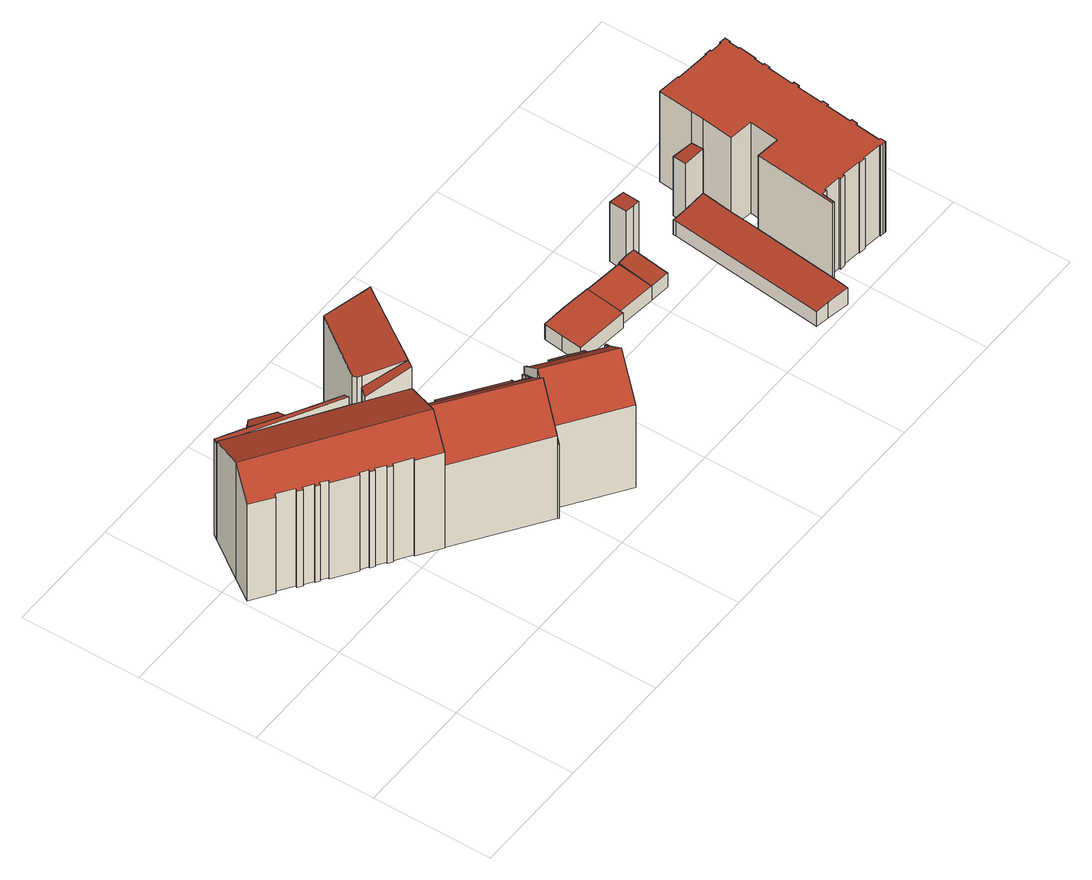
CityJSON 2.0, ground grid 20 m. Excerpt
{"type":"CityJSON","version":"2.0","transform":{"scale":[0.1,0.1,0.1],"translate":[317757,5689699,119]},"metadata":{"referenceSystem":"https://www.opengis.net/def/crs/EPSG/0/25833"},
"CityObjects":{
"building1":{"type":"Building","attributes":{"Gemeindeschluessel":14713000,"Geometrietyp2DReferenz":"3000","function":"31001_9998","roofType":"9999"},"children":["building1-1","building1-2","building1-3","building1-4","building1-5"]},
"building1-1":{"type":"BuildingPart","attributes":{"Dachtyp_tdc":"tdcPolyFlatRoof","Dachneigung":6.05,"QualitaetDacherkennung":12,"Geometrietyp2DReferenz":"3000","roofType":"2100","measuredHeight":21.53},"parents":["building1"],"geometry":[{"type":"MultiSurface","lod":"2","boundaries":[[[0,1,2]],[[0,3,4,1]],[[3,5,6,7,4]],[[8,9,10,11]],[[9,12,13,10]],[[12,14,15,13]],[[12,9,8,16,5,3,0,17,14]],[[1,4,7,11,10,13,15]],[[2,17,0]],[[1,15,14,17,2]],[[16,6,5]],[[8,11,7,6,16]]],"semantics":{"surfaces":[{"type":"WallSurface"},{"type":"RoofSurface"},{"type":"GroundSurface"},{"type":"ClosureSurface"}],"values":[0,0,0,0,0,0,1,2,0,3,0,3]}}]},
"building1-2":{"type":"BuildingPart","attributes":{"Dachtyp_tdc":"tdcGableRoof","Dachneigung":25.81,"QualitaetDacherkennung":42,"Geometrietyp2DReferenz":"3000","roofType":"3100","measuredHeight":23.8},"parents":["building1"],"geometry":[{"type":"MultiSurface","lod":"2","boundaries":[[[18,19,20,21]],[[19,22,23,20]],[[22,24,25,23]],[[24,26,27,25]],[[26,28,29,27]],[[28,30,31,29]],[[30,32,33,31]],[[32,34,35,33]],[[34,36,37,35]],[[36,38,39,37]],[[38,40,41,39]],[[40,42,43,41]],[[42,44,45,43]],[[44,46,47,45]],[[46,48,49,47]],[[48,50,51,49]],[[50,52,53,51]],[[52,54,55,53]],[[54,56,57,55]],[[56,58,59,57]],[[58,60,61,59]],[[60,62,63,61]],[[62,64,65,63]],[[64,66,67,65]],[[66,68,8,11,67]],[[6,69,70,7]],[[71,72,73,74]],[[72,75,76,73]],[[75,77,78,76]],[[77,79,80,78]],[[79,18,21,80]],[[75,72,71,69,6,16,68,66]],[[66,64,62,60,58,56,54,52,50,48,46,44,42,40,38,36,34,32,30,28,26,24,22,19,18,79,77,75]],[[21,20,23,25,27,29,31,33,35,37,39,41,43,45,47,49,51,53,55,57,59,61,63,65,67,11,7,70,74,73,76,78,80]],[[16,8,68]],[[6,7,11,8,16]],[[71,74,70,69]]],"semantics":{"surfaces":[{"type":"WallSurface"},{"type":"RoofSurface"},{"type":"GroundSurface"},{"type":"ClosureSurface"}],"values":[0,0,0,0,0,0,0,0,0,0,0,0,0,0,0,0,0,0,0,0,0,0,0,0,0,0,0,0,0,0,0,1,1,2,0,3,3]}}]},
"building1-3":{"type":"BuildingPart","attributes":{"Dachtyp_tdc":"tdcPolyFlatRoof","Dachneigung":27.09,"QualitaetDacherkennung":53,"Geometrietyp2DReferenz":"3000","roofType":"2100","measuredHeight":24.07},"parents":["building1"],"geometry":[{"type":"MultiSurface","lod":"2","boundaries":[[[81,82,83,70,69]],[[84,85,71,74,86]],[[85,84,82,81]],[[70,83,86,74]],[[86,83,82,84]],[[81,69,71,85]],[[69,70,74,71]]],"semantics":{"surfaces":[{"type":"WallSurface"},{"type":"RoofSurface"},{"type":"GroundSurface"},{"type":"ClosureSurface"}],"values":[0,0,1,2,3,0,3]}}]},
"building1-4":{"type":"BuildingPart","attributes":{"Dachtyp_tdc":"tdcPolyFlatRoof","Dachneigung":10.34,"QualitaetDacherkennung":40,"Geometrietyp2DReferenz":"3000","roofType":"2100","measuredHeight":24.08},"parents":["building1"],"geometry":[{"type":"MultiSurface","lod":"2","boundaries":[[[87,88,89,90]],[[88,91,92,89]],[[91,93,94,92]],[[93,84,86,94]],[[95,96,97,83,82]],[[96,87,90,97]],[[96,95,84,93,91,88,87]],[[90,89,92,94,86,83,97]],[[95,82,84]],[[82,83,86,84]]],"semantics":{"surfaces":[{"type":"WallSurface"},{"type":"RoofSurface"},{"type":"GroundSurface"},{"type":"ClosureSurface"}],"values":[0,0,0,0,0,0,1,2,0,3]}}]},
"building1-5":{"type":"BuildingPart","attributes":{"Dachtyp_tdc":"tdcPolyFlatRoof","Dachneigung":21.62,"QualitaetDacherkennung":41,"Geometrietyp2DReferenz":"3000","roofType":"2100","measuredHeight":20.16},"parents":["building1"],"geometry":[{"type":"MultiSurface","lod":"2","boundaries":[[[98,99,100,15,14]],[[99,101,102,100]],[[101,103,104,102]],[[103,105,106,104]],[[105,2,1,106]],[[17,2,105,103,101,99,98]],[[100,102,104,106,1,15]],[[14,17,98]],[[15,1,2,17,14]]],"semantics":{"surfaces":[{"type":"WallSurface"},{"type":"RoofSurface"},{"type":"GroundSurface"},{"type":"ClosureSurface"}],"values":[0,0,0,0,0,1,2,0,3]}}]},
"building2":{"type":"Building","attributes":{"Gemeindeschluessel":14713000,"Geometrietyp2DReferenz":"3000","function":"31001_9998","roofType":"9999"},"children":["building2-1","building2-2"]},
"building2-1":{"type":"BuildingPart","attributes":{"Dachtyp_tdc":"tdcPolyFlatRoof","Dachneigung":39.49,"QualitaetDacherkennung":34,"Geometrietyp2DReferenz":"3000","roofType":"2100","measuredHeight":18.09},"parents":["building2"],"geometry":[{"type":"MultiSurface","lod":"2","boundaries":[[[107,108,109,110]],[[108,111,112,109]],[[111,113,114,112]],[[113,115,116,114]],[[115,117,118,116]],[[117,119,120,118]],[[119,121,122,120]],[[121,123,124,122]],[[123,125,126,124]],[[125,123,121,119,117,115,113,111,108,107]],[[110,109,112,114,116,118,120,122,124,126]],[[107,110,126,125]]],"semantics":{"surfaces":[{"type":"WallSurface"},{"type":"RoofSurface"},{"type":"GroundSurface"},{"type":"ClosureSurface"}],"values":[0,0,0,0,0,0,0,0,0,1,2,3]}}]},
"building2-2":{"type":"BuildingPart","attributes":{"Dachtyp_tdc":"tdcGableRoof","Dachneigung":44.9,"QualitaetDacherkennung":75,"Geometrietyp2DReferenz":"3000","roofType":"3100","measuredHeight":22.69},"parents":["building2"],"geometry":[{"type":"MultiSurface","lod":"2","boundaries":[[[127,128,129,130]],[[128,131,132,129]],[[131,133,134,132]],[[133,107,110,134]],[[135,136,126,125]],[[135,137,138,136]],[[137,139,140,138]],[[139,141,142,140]],[[141,127,130,142]],[[137,135,125,107,133,131,128,127]],[[127,141,139,137]],[[130,129,132,134,110,126,136,138,140,142]],[[125,126,110,107]]],"semantics":{"surfaces":[{"type":"WallSurface"},{"type":"RoofSurface"},{"type":"GroundSurface"},{"type":"ClosureSurface"}],"values":[0,0,0,0,0,0,0,0,0,1,1,2,3]}}]},
"building3":{"type":"Building","attributes":{"Gemeindeschluessel":14713000,"Geometrietyp2DReferenz":"3000","function":"31001_9998","roofType":"9999"},"children":["building3-1","building3-2"]},
"building3-1":{"type":"BuildingPart","attributes":{"Dachtyp_tdc":"tdcPolyFlatRoof","Dachneigung":37.71,"QualitaetDacherkennung":36,"Geometrietyp2DReferenz":"3000","roofType":"2100","measuredHeight":17.9},"parents":["building3"],"geometry":[{"type":"MultiSurface","lod":"2","boundaries":[[[143,144,145,146]],[[144,147,148,145]],[[147,149,150,148]],[[149,151,152,150]],[[151,153,154,152]],[[153,155,156,154]],[[155,157,158,156]],[[157,159,160,158]],[[159,161,162,160]],[[161,163,164,162]],[[163,161,159,157,155,153,151,149,147,144,143]],[[146,145,148,150,152,154,156,158,160,162,164]],[[143,146,164,163]]],"semantics":{"surfaces":[{"type":"WallSurface"},{"type":"RoofSurface"},{"type":"GroundSurface"},{"type":"ClosureSurface"}],"values":[0,0,0,0,0,0,0,0,0,0,1,2,3]}}]},
"building3-2":{"type":"BuildingPart","attributes":{"Dachtyp_tdc":"tdcGableRoof","Dachneigung":42.59,"QualitaetDacherkennung":70,"Geometrietyp2DReferenz":"3000","roofType":"3100","measuredHeight":22.26},"parents":["building3"],"geometry":[{"type":"MultiSurface","lod":"2","boundaries":[[[165,166,167,168]],[[166,169,170,167]],[[169,143,146,170]],[[171,172,173,164,163]],[[172,174,175,173]],[[174,176,177,175]],[[176,178,179,177]],[[178,180,140,179]],[[180,181,182,140]],[[181,183,124,182]],[[183,184,185,124]],[[184,165,168,185]],[[181,180,178,176,174,172]],[[172,171,143,169,166,165,184,183,181]],[[168,167,170,146,164,173,175,177,179,140,182,124,185]],[[163,143,171]],[[163,164,146,143]]],"semantics":{"surfaces":[{"type":"WallSurface"},{"type":"RoofSurface"},{"type":"GroundSurface"},{"type":"ClosureSurface"}],"values":[0,0,0,0,0,0,0,0,0,0,0,0,1,1,2,0,3]}}]},
"building4":{"type":"Building","attributes":{"Gemeindeschluessel":14713000,"Geometrietyp2DReferenz":"3000","function":"31001_9998","roofType":"9999"},"children":["building4-1","building4-2"]},
"building4-1":{"type":"BuildingPart","attributes":{"Dachtyp_tdc":"tdcPolyFlatRoof","Dachneigung":0,"QualitaetDacherkennung":66,"Geometrietyp2DReferenz":"3000","roofType":"1000","measuredHeight":2.99},"parents":["building4"],"geometry":[{"type":"MultiSurface","lod":"2","boundaries":[[[186,187,188,189]],[[187,190,191,188]],[[190,192,193,191]],[[192,194,195,193]],[[194,196,197,198,195]],[[199,200,201,202,203]],[[200,186,189,201]],[[200,199,196,194,192,190,187,186]],[[189,188,191,193,195,198,202,201]],[[203,197,196,199]],[[203,202,198,197]]],"semantics":{"surfaces":[{"type":"WallSurface"},{"type":"RoofSurface"},{"type":"GroundSurface"},{"type":"ClosureSurface"}],"values":[0,0,0,0,0,0,0,1,2,0,3]}}]},
"building4-2":{"type":"BuildingPart","attributes":{"Dachtyp_tdc":"tdcPolyFlatRoof","Dachneigung":0,"QualitaetDacherkennung":58,"Geometrietyp2DReferenz":"3000","roofType":"1000","measuredHeight":2.92},"parents":["building4"],"geometry":[{"type":"MultiSurface","lod":"2","boundaries":[[[197,204,205,198]],[[204,206,207,205]],[[206,203,202,207]],[[206,204,197,203]],[[202,198,205,207]],[[198,202,203,197]]],"semantics":{"surfaces":[{"type":"WallSurface"},{"type":"RoofSurface"},{"type":"GroundSurface"},{"type":"ClosureSurface"}],"values":[0,0,0,1,2,3]}}]},
"building5":{"type":"Building","attributes":{"Dachtyp_tdc":"tdcPolyFlatRoof","Gemeindeschluessel":14713000,"Dachneigung":2.82,"QualitaetDacherkennung":60,"Geometrietyp2DReferenz":"3000","function":"31001_9998","roofType":"2100","measuredHeight":3.1},"geometry":[{"type":"MultiSurface","lod":"2","boundaries":[[[208,209,207,210]],[[209,211,205,207]],[[211,212,213,205]],[[212,214,215,213]],[[214,216,217,215]],[[216,208,210,217]],[[216,214,212,211,209,208]],[[210,207,205,213,215,217]]],"semantics":{"surfaces":[{"type":"WallSurface"},{"type":"RoofSurface"},{"type":"GroundSurface"}],"values":[0,0,0,0,0,0,1,2]}}]},
"building6":{"type":"Building","attributes":{"Gemeindeschluessel":14713000,"Dachtyp_tdc":"tdcPolyFlatRoof","Dachneigung":6.27,"QualitaetDacherkennung":61,"Geometrietyp2DReferenz":"3000","function":"31001_9998","roofType":"2100","measuredHeight":12.38},"geometry":[{"type":"MultiSurface","lod":"2","boundaries":[[[218,219,220,221]],[[219,222,223,220]],[[222,224,225,223]],[[224,226,227,225]],[[226,218,221,227]],[[226,224,222,219,218]],[[221,220,223,225,227]]],"semantics":{"surfaces":[{"type":"WallSurface"},{"type":"RoofSurface"},{"type":"GroundSurface"}],"values":[0,0,0,0,0,1,2]}}]},
"building7":{"type":"Building","attributes":{"Dachtyp_tdc":"tdcPolyFlatRoof","Gemeindeschluessel":14713000,"Dachneigung":3.13,"QualitaetDacherkennung":82,"Geometrietyp2DReferenz":"3000","function":"31001_9998","roofType":"2100","measuredHeight":3.29},"geometry":[{"type":"MultiSurface","lod":"2","boundaries":[[[228,229,230,231]],[[229,232,233,230]],[[232,234,235,233]],[[234,236,237,235]],[[236,238,239,237]],[[238,240,241,239]],[[240,242,243,241]],[[242,244,245,243]],[[244,246,247,245]],[[246,248,249,247]],[[248,250,251,249]],[[250,228,231,251]],[[250,248,246,244,242,240,238,236,234,232,229,228]],[[231,230,233,235,237,239,241,243,245,247,249,251]]],"semantics":{"surfaces":[{"type":"WallSurface"},{"type":"RoofSurface"},{"type":"GroundSurface"}],"values":[0,0,0,0,0,0,0,0,0,0,0,0,1,2]}}]},
"building8":{"type":"Building","attributes":{"Dachtyp_tdc":"tdcPolyFlatRoof","Gemeindeschluessel":14713000,"Dachneigung":5.96,"QualitaetDacherkennung":49,"Geometrietyp2DReferenz":"3000","function":"31001_9998","roofType":"2100","measuredHeight":12.29},"geometry":[{"type":"MultiSurface","lod":"2","boundaries":[[[252,253,243,254]],[[253,255,241,243]],[[255,256,257,241]],[[256,252,254,257]],[[256,255,253,252]],[[254,243,241,257]]],"semantics":{"surfaces":[{"type":"WallSurface"},{"type":"RoofSurface"},{"type":"GroundSurface"}],"values":[0,0,0,0,1,2]}}]},
"building9":{"type":"Building","attributes":{"Dachtyp_tdc":"tdcPolyFlatRoof","Gemeindeschluessel":14713000,"Dachneigung":0,"QualitaetDacherkennung":32,"Geometrietyp2DReferenz":"3000","function":"31001_9998","roofType":"1000","measuredHeight":18.27},"geometry":[{"type":"MultiSurface","lod":"2","boundaries":[[[258,259,260,261]],[[259,262,263,260]],[[262,264,265,263]],[[264,266,267,265]],[[266,268,269,267]],[[268,270,251,269]],[[270,271,249,251]],[[271,272,273,249]],[[272,274,275,273]],[[274,276,245,275]],[[276,277,243,245]],[[277,278,254,243]],[[278,279,280,254]],[[279,281,282,280]],[[281,283,284,282]],[[283,285,286,284]],[[285,287,288,286]],[[287,289,290,288]],[[289,291,292,290]],[[291,293,294,292]],[[293,295,296,294]],[[295,297,298,296]],[[297,299,300,298]],[[299,301,302,300]],[[301,303,304,302]],[[303,305,306,304]],[[305,307,308,306]],[[307,309,310,308]],[[309,311,312,310]],[[311,313,314,312]],[[313,315,316,314]],[[315,317,318,316]],[[317,319,320,318]],[[319,321,322,320]],[[321,323,324,322]],[[323,325,326,324]],[[325,327,328,326]],[[327,329,330,328]],[[329,331,332,330]],[[331,333,334,332]],[[333,335,336,334]],[[335,337,338,336]],[[337,339,340,338]],[[339,341,342,340]],[[341,343,344,342]],[[343,345,346,344]],[[345,347,348,346]],[[347,349,350,348]],[[349,351,352,350]],[[351,353,354,352]],[[353,355,356,354]],[[355,357,358,356]],[[357,359,360,358]],[[359,361,362,360]],[[361,363,364,362]],[[363,365,366,364]],[[365,367,368,366]],[[367,258,261,368]],[[367,365,363,361,359,357,355,353,351,349,347,345,343,341,339,337,335,333,331,329,327,325,323,321,319,317,315,313,311,309,307,305,303,301,299,297,295,293,291,289,287,285,283,281,279,278,277,276,274,272,271,270,268,266,264,262,259,258]],[[261,260,263,265,267,269,251,249,273,275,245,243,254,280,282,284,286,288,290,292,294,296,298,300,302,304,306,308,310,312,314,316,318,320,322,324,326,328,330,332,334,336,338,340,342,344,346,348,350,352,354,356,358,360,362,364,366,368]]],"semantics":{"surfaces":[{"type":"WallSurface"},{"type":"RoofSurface"},{"type":"GroundSurface"}],"values":[0,0,0,0,0,0,0,0,0,0,0,0,0,0,0,0,0,0,0,0,0,0,0,0,0,0,0,0,0,0,0,0,0,0,0,0,0,0,0,0,0,0,0,0,0,0,0,0,0,0,0,0,0,0,0,0,0,0,1,2]}}]}
},
"vertices":[
[188,398,211],[188,398,3],[188,398,205],[241,361,218],[241,361,3],[242,354,218],[242,354,201],[242,354,3],[78,464,198],[83,472,198],[83,472,3],[78,464,3],[87,469,198],[87,469,3],[123,444,203],[123,444,3],[110,442,202],[139,432,205],
[212,222,200],[186,240,200],[186,240,3],[212,222,3],[185,238,198],[185,238,3],[178,243,198],[178,243,3],[179,245,200],[179,245,3],[164,255,200],[164,255,3],[163,253,198],[163,253,3],[156,258,198],[156,258,3],[157,260,200],[157,260,3],[145,268,200],[145,268,3],[144,266,198],[144,266,3],[107,292,198],[107,292,3],[108,294,201],[108,294,3],[97,302,201],[97,302,3],[96,300,198],[96,300,3],[90,304,198],[90,304,3],[91,306,201],[91,306,3],[76,316,201],[76,316,3],[75,314,198],[75,314,3],[67,319,198],[67,319,3],[69,322,201],[69,322,3],[43,340,201],[43,340,3],[41,337,198],[41,337,3],[6,361,199],[6,361,3],[31,397,241],[31,397,3],[78,464,202],[262,340,201],[262,340,3],[319,301,201],[317,298,203],[317,298,3],[319,301,3],[273,232,241],[273,232,3],[248,195,197],[248,195,3],[211,220,197],[211,220,3],
[262,340,209],[274,355,209],[274,355,3],[327,313,244],[319,301,244],[327,313,3],
[268,367,230],[339,466,230],[339,466,3],[268,367,3],[411,437,244],[411,437,3],[359,360,244],[359,360,3],[274,355,232],[269,359,231],[269,359,3],
[123,444,205],[140,454,198],[140,454,3],[176,429,198],[176,429,3],[175,426,199],[175,426,3],[172,410,205],[172,410,3],
[331,268,184],[340,277,174],[340,277,4],[331,268,4],[431,212,174],[431,212,4],[433,211,174],[433,211,4],[426,202,183],[426,202,4],[444,189,183],[444,189,4],[454,202,170],[454,202,4],[464,215,156],[464,215,4],[466,213,157],[466,213,4],[445,185,185],[445,185,4],
[282,245,231],[317,298,169],[317,298,4],[282,245,4],[320,295,169],[320,295,4],[312,282,184],[312,282,4],[445,184,186],[445,184,4],[418,147,231],[418,147,4],[384,99,172],[384,99,4],[248,195,171],[248,195,4],
[487,183,183],[494,192,174],[494,192,4],[487,183,4],[519,175,174],[519,175,4],[532,165,174],[532,165,4],[537,162,174],[537,162,4],[538,161,174],[538,161,4],[531,151,183],[531,151,4],[557,133,183],[557,133,4],[566,146,170],[566,146,4],[568,145,171],[568,145,4],[559,131,183],[559,131,4],
[469,211,172],[462,201,183],[462,201,4],[469,211,4],[486,183,183],[486,183,4],[559,131,184],[531,93,227],[531,93,4],[496,44,171],[496,44,4],[398,113,171],[398,113,4],[386,97,153],[386,97,4],[384,99,153],[431,165,227],[431,165,4],[466,213,172],[467,212,172],[467,212,4],
[646,244,35],[650,278,35],[650,278,5],[646,244,5],[654,309,35],[654,309,5],[655,312,35],[655,312,5],[697,308,35],[697,308,5],[744,302,35],[744,302,34],[744,302,5],[736,240,35],[735,234,35],[735,234,5],[736,240,5],[736,240,34],
[809,294,34],[809,294,5],[801,232,34],[801,232,5],
[835,229,33],[801,232,33],[835,229,5],[809,294,36],[827,294,36],[827,294,5],[842,292,36],[842,292,5],[841,287,36],[841,287,5],
[827,294,125],[832,326,121],[832,326,1],[827,294,1],[858,321,121],[858,321,1],[853,291,125],[853,291,1],[842,292,125],[842,292,1],
[958,19,34],[956,7,34],[956,7,1],[958,19,1],[919,14,32],[919,14,1],[896,18,30],[896,18,1],[925,278,30],[925,278,1],[925,283,30],[925,283,1],[950,280,32],[950,280,1],[988,277,34],[988,277,1],[981,224,34],[981,224,1],[979,199,34],[979,199,1],[976,174,34],[976,174,1],[960,36,34],[960,36,1],
[990,298,121],[988,277,124],[990,298,1],[950,280,124],[954,304,121],[954,304,1],
[1005,54,184],[1005,57,184],[1005,57,1],[1005,54,1],[976,60,184],[976,60,1],[976,57,184],[976,57,1],[967,58,184],[967,58,1],[964,36,184],[964,36,1],[960,36,184],[976,174,184],[1015,169,184],[1015,169,1],[1021,219,184],[1021,219,1],[981,224,184],[988,277,184],[990,298,184],[997,357,184],[997,357,1],[1034,353,184],[1034,353,1],[1034,351,184],[1034,351,1],[1092,345,184],[1092,345,1],[1092,347,184],[1092,347,1],[1102,345,184],[1102,345,1],[1102,343,184],[1102,343,1],[1122,341,184],[1122,341,1],[1122,343,184],[1122,343,1],[1133,342,184],[1133,342,1],[1132,332,184],[1132,332,1],[1130,333,184],[1130,333,1],[1128,315,184],[1128,315,1],[1130,315,184],[1130,315,1],[1126,285,184],[1126,285,1],[1124,285,184],[1124,285,1],[1122,269,184],[1122,269,1],[1125,269,184],[1125,269,1],[1124,259,184],[1124,259,1],[1121,259,184],[1121,259,1],[1116,215,184],[1116,215,1],[1119,215,184],[1119,215,1],[1118,205,184],[1118,205,1],[1115,205,184],[1115,205,1],[1110,161,184],[1110,161,1],[1113,161,184],[1113,161,1],[1112,151,184],[1112,151,1],[1109,151,184],[1109,151,1],[1104,107,184],[1104,107,1],[1107,107,184],[1107,107,1],[1106,97,184],[1106,97,1],[1103,97,184],[1103,97,1],[1098,55,184],[1098,55,1],[1101,54,184],[1101,54,1],[1100,44,184],[1100,44,1],[1098,44,184],[1098,44,1],[1094,45,184],[1094,45,1],[1089,45,184],[1089,45,1],[1089,47,184],[1089,47,1],[1057,51,184],[1057,51,1],[1057,49,184],[1057,49,1],[1046,50,184],[1046,50,1],[1046,52,184],[1046,52,1],[1014,56,184],[1014,56,1],[1014,53,184],[1014,53,1]
]}
